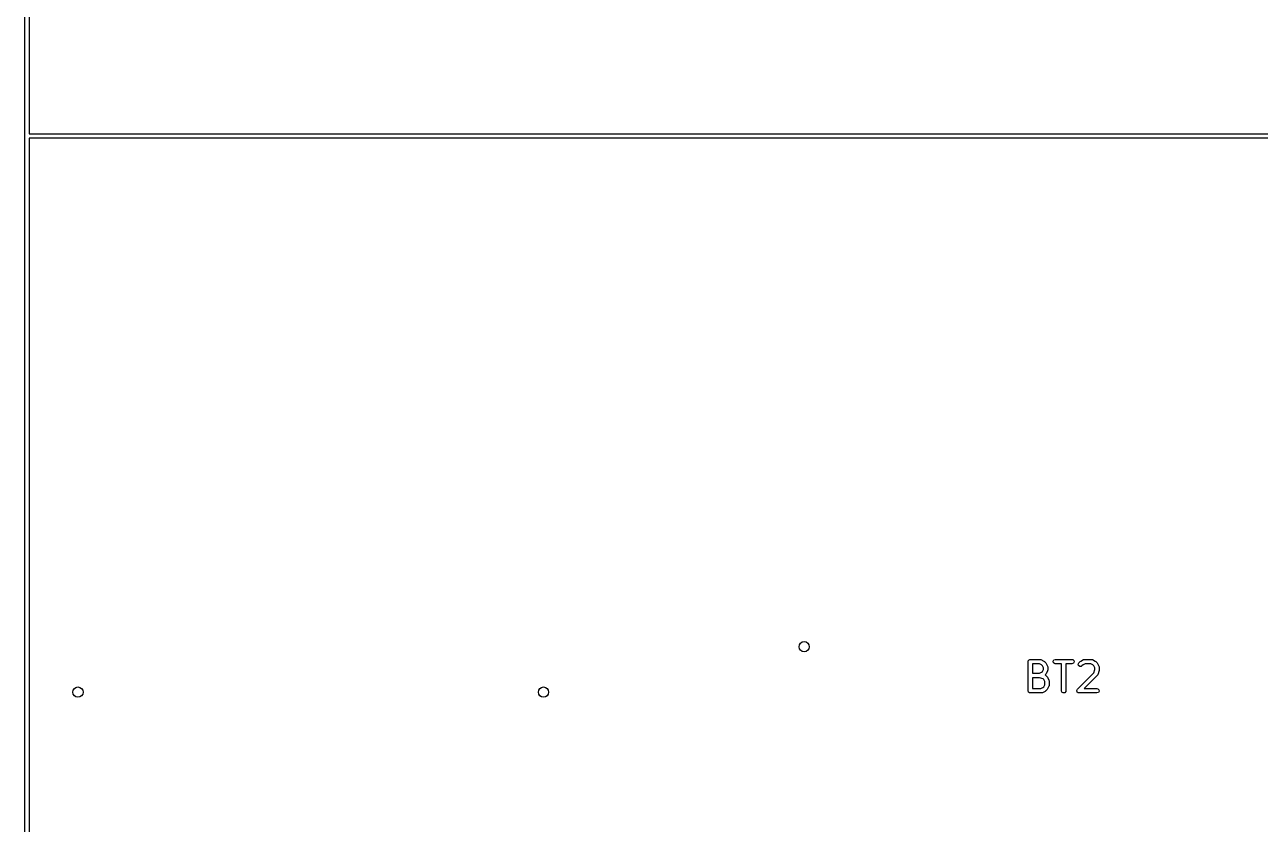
# Model space of a CAD drawing. Extents: x 0.02 to 3.19, y 0.04 to 3.94.
# Drawn here: x 0.024 to 1.691, y 1.122 to 2.2 of the extents above; entities that cross this region are included whole.
import ezdxf

# ---------------------------------------------------------------- set-up
doc = ezdxf.new("R2010")
doc.units = 0
doc.header["$MEASUREMENT"] = 0
doc.layers.add('BLACK', color=7, linetype='CONTINUOUS')

msp = doc.modelspace()

# ---------------------------------------------------------------- linework, layer by layer
at = {"layer": 'BLACK', "linetype": 'CONTINUOUS'}
for p, q in [((0.024409, 2.05), (0.024409, 3.55)), ((0.030315, 3.54705), (0.030315, 2.05295)), ((0.030315, 2.05295), (2.81969, 2.05295)), ((0.024409, 0.55), (0.024409, 2.05)), ((0.030315, 2.04705), (0.030315, 0.552953)), ((2.81969, 2.04705), (0.030315, 2.04705)), ((1.37799, 1.34115), (1.37806, 1.34153)), ((1.37799, 1.30178), (1.37799, 1.34115)), ((1.37804, 1.34166), (1.3781, 1.34178)), ((1.37806, 1.34153), (1.37804, 1.34166)), ((1.3781, 1.34178), (1.37817, 1.34216)), ((1.37817, 1.34216), (1.37866, 1.34275)), ((1.37866, 1.34275), (1.37905, 1.34341)), ((1.37905, 1.34341), (1.3793, 1.3435)), ((1.3793, 1.3435), (1.37947, 1.34371)), ((1.37947, 1.34371), (1.38022, 1.34384)), ((1.38022, 1.34384), (1.38094, 1.3441)), ((1.38094, 1.3441), (1.39407, 1.3441)), ((1.39337, 1.3382), (1.3839, 1.3382)), ((1.3839, 1.3382), (1.3839, 1.32535)), ((1.39607, 1.33685), (1.39337, 1.3382)), ((1.39407, 1.3441), (1.39508, 1.34392)), ((1.39508, 1.34392), (1.39521, 1.34381)), ((1.39521, 1.34381), (1.39539, 1.34379)), ((1.39539, 1.34379), (1.39914, 1.34192)), ((1.39726, 1.33565), (1.39607, 1.33685)), ((1.39861, 1.33295), (1.39726, 1.33565)), ((1.39914, 1.34192), (1.39985, 1.34139)), ((1.39985, 1.34139), (1.3999, 1.34136)), ((1.3999, 1.34136), (1.40178, 1.33949)), ((1.40178, 1.33949), (1.40228, 1.33876)), ((1.40228, 1.33876), (1.40233, 1.33872)), ((1.40233, 1.33872), (1.40421, 1.33497)), ((1.40421, 1.33497), (1.4045, 1.33399)), ((1.4045, 1.33399), (1.40446, 1.33382)), ((1.40446, 1.33382), (1.40452, 1.33365)), ((1.40452, 1.33365), (1.40452, 1.3299)), ((1.41178, 1.34166), (1.41279, 1.34341)), ((1.41213, 1.33967), (1.41178, 1.34166)), ((1.41368, 1.33837), (1.41213, 1.33967)), ((1.41279, 1.34341), (1.41469, 1.3441)), ((1.41469, 1.3382), (1.41368, 1.33837)), ((1.41469, 1.3441), (1.43719, 1.3441)), ((1.42298, 1.3382), (1.41469, 1.3382)), ((1.42298, 1.30178), (1.42298, 1.3382)), ((1.43719, 1.3382), (1.42889, 1.3382)), ((1.42889, 1.3382), (1.42889, 1.30178)), ((1.43719, 1.3441), (1.4382, 1.34392)), ((1.43908, 1.33889), (1.43719, 1.3382)), ((1.4382, 1.34392), (1.43974, 1.34263)), ((1.44009, 1.34064), (1.43908, 1.33889)), ((1.43974, 1.34263), (1.44009, 1.34064)), ((1.44549, 1.33766), (1.44635, 1.33949)), ((1.44602, 1.33571), (1.44549, 1.33766)), ((1.44767, 1.33455), (1.44602, 1.33571)), ((1.44635, 1.33949), (1.44822, 1.34136)), ((1.44968, 1.33472), (1.44767, 1.33455)), ((1.44822, 1.34136), (1.44894, 1.34187)), ((1.44894, 1.34187), (1.44899, 1.34192)), ((1.44899, 1.34192), (1.45274, 1.34379)), ((1.45052, 1.33531), (1.44968, 1.33472)), ((1.45206, 1.33685), (1.45052, 1.33531)), ((1.45476, 1.3382), (1.45206, 1.33685)), ((1.45274, 1.34379), (1.45372, 1.34408)), ((1.45372, 1.34408), (1.45389, 1.34404)), ((1.45389, 1.34404), (1.45406, 1.3441)), ((1.45406, 1.3441), (1.46343, 1.3441)), ((1.46274, 1.3382), (1.45476, 1.3382)), ((1.46543, 1.33685), (1.46274, 1.3382)), ((1.46343, 1.3441), (1.46444, 1.34392)), ((1.46444, 1.34392), (1.46458, 1.34381)), ((1.46458, 1.34381), (1.46475, 1.34379)), ((1.46475, 1.34379), (1.4685, 1.34192)), ((1.46663, 1.33565), (1.46543, 1.33685)), ((1.46798, 1.33295), (1.46663, 1.33565)), ((1.4685, 1.34192), (1.46921, 1.34139)), ((1.46921, 1.34139), (1.46927, 1.34136)), ((1.46927, 1.34136), (1.47114, 1.33949)), ((1.47114, 1.33949), (1.47165, 1.33876)), ((1.47165, 1.33876), (1.4717, 1.33872)), ((1.4717, 1.33872), (1.47357, 1.33497)), ((1.47357, 1.33497), (1.47387, 1.33399)), ((1.47387, 1.33399), (1.47382, 1.33382)), ((1.47382, 1.33382), (1.47388, 1.33365)), ((1.47388, 1.33365), (1.47388, 1.3299)), ((1.3839, 1.32535), (1.39337, 1.32535)), ((1.39359, 1.31945), (1.3839, 1.31945)), ((1.3839, 1.31945), (1.3839, 1.30473)), ((1.39337, 1.32535), (1.39607, 1.3267)), ((1.3981, 1.31795), (1.39359, 1.31945)), ((1.39607, 1.3267), (1.39726, 1.3279)), ((1.39726, 1.3279), (1.39861, 1.3306)), ((1.39914, 1.3169), (1.3981, 1.31795)), ((1.39861, 1.3306), (1.39861, 1.33295)), ((1.40049, 1.31421), (1.39914, 1.3169)), ((1.40178, 1.32406), (1.4009, 1.32318)), ((1.4009, 1.32318), (1.40153, 1.32284)), ((1.40153, 1.32284), (1.40162, 1.32269)), ((1.40162, 1.32269), (1.40178, 1.32261)), ((1.40181, 1.32412), (1.40178, 1.32406)), ((1.40178, 1.32261), (1.40365, 1.32074)), ((1.40233, 1.32483), (1.40181, 1.32412)), ((1.40421, 1.32858), (1.40233, 1.32483)), ((1.40365, 1.32074), (1.40416, 1.32002)), ((1.40416, 1.32002), (1.40421, 1.31997)), ((1.40423, 1.32876), (1.40421, 1.32858)), ((1.40421, 1.31997), (1.40608, 1.31622)), ((1.40434, 1.32889), (1.40423, 1.32876)), ((1.40452, 1.3299), (1.40434, 1.32889)), ((1.44447, 1.30387), (1.46648, 1.32587)), ((1.47114, 1.32219), (1.45369, 1.30473)), ((1.46648, 1.32587), (1.46798, 1.33038)), ((1.46798, 1.33038), (1.46798, 1.33295)), ((1.47122, 1.32235), (1.47114, 1.32219)), ((1.47137, 1.32244), (1.47122, 1.32235)), ((1.47186, 1.32334), (1.47137, 1.32244)), ((1.47373, 1.32897), (1.47186, 1.32334)), ((1.47388, 1.3299), (1.47373, 1.32903)), ((1.47373, 1.32903), (1.47373, 1.32897)), ((1.37825, 1.30106), (1.37799, 1.30178)), ((1.37839, 1.3003), (1.37825, 1.30106)), ((1.37859, 1.30013), (1.37839, 1.3003)), ((1.37868, 1.29988), (1.37859, 1.30013)), ((1.3839, 1.30473), (1.39524, 1.30473)), ((1.39524, 1.30473), (1.39794, 1.30608)), ((1.40101, 1.30101), (1.39726, 1.29914)), ((1.39794, 1.30608), (1.39914, 1.30728)), ((1.39914, 1.30728), (1.40049, 1.30997)), ((1.40049, 1.30997), (1.40049, 1.31421)), ((1.40106, 1.30106), (1.40101, 1.30101)), ((1.40178, 1.30157), (1.40106, 1.30106)), ((1.40365, 1.30344), (1.40178, 1.30157)), ((1.40368, 1.3035), (1.40365, 1.30344)), ((1.40421, 1.30421), (1.40368, 1.3035)), ((1.40608, 1.30796), (1.40421, 1.30421)), ((1.40608, 1.31622), (1.40637, 1.31524)), ((1.4061, 1.30813), (1.40608, 1.30796)), ((1.40621, 1.30827), (1.4061, 1.30813)), ((1.40639, 1.30928), (1.40621, 1.30827)), ((1.40637, 1.31524), (1.40633, 1.31507)), ((1.40633, 1.31507), (1.40639, 1.3149)), ((1.40639, 1.3149), (1.40639, 1.30928)), ((1.42368, 1.29988), (1.42298, 1.30178)), ((1.42871, 1.30077), (1.42741, 1.29922)), ((1.42889, 1.30178), (1.42871, 1.30077)), ((1.44362, 1.30204), (1.44368, 1.30216)), ((1.44385, 1.30118), (1.44362, 1.30204)), ((1.44365, 1.30229), (1.4441, 1.30306)), ((1.44368, 1.30216), (1.44365, 1.30229)), ((1.444, 1.3003), (1.44385, 1.30118)), ((1.44411, 1.30022), (1.444, 1.3003)), ((1.4441, 1.30306), (1.44447, 1.30387)), ((1.44414, 1.30009), (1.44411, 1.30022)), ((1.45369, 1.30473), (1.47093, 1.30473)), ((1.47093, 1.30473), (1.47194, 1.30455)), ((1.47194, 1.30455), (1.47349, 1.30326)), ((1.47384, 1.30127), (1.47283, 1.29952)), ((1.47349, 1.30326), (1.47384, 1.30127)), ((1.37935, 1.2995), (1.37868, 1.29988)), ((1.37993, 1.299), (1.37935, 1.2995)), ((1.38032, 1.29894), (1.37993, 1.299)), ((1.38043, 1.29887), (1.38032, 1.29894)), ((1.38056, 1.29889), (1.38043, 1.29887)), ((1.38094, 1.29883), (1.38056, 1.29889)), ((1.39594, 1.29883), (1.38094, 1.29883)), ((1.39611, 1.29889), (1.39594, 1.29883)), ((1.39628, 1.29885), (1.39611, 1.29889)), ((1.39726, 1.29914), (1.39628, 1.29885)), ((1.42542, 1.29887), (1.42368, 1.29988)), ((1.42741, 1.29922), (1.42542, 1.29887)), ((1.44487, 1.29958), (1.44414, 1.30009)), ((1.44555, 1.299), (1.44487, 1.29958)), ((1.44573, 1.29897), (1.44555, 1.299)), ((1.4458, 1.29893), (1.44573, 1.29897)), ((1.44593, 1.29894), (1.4458, 1.29893)), ((1.44656, 1.29883), (1.44593, 1.29894)), ((1.47093, 1.29883), (1.44656, 1.29883)), ((1.47283, 1.29952), (1.47093, 1.29883))]:
    msp.add_line(p, q, dxfattribs=at)
at = {"layer": 'BLACK'}
for centre in [(1.07598, 1.36122), (0.09626, 1.3), (0.724213, 1.3)]:
    msp.add_circle(centre, 0.00689, dxfattribs=at)

doc.saveas('drawing.dxf')
